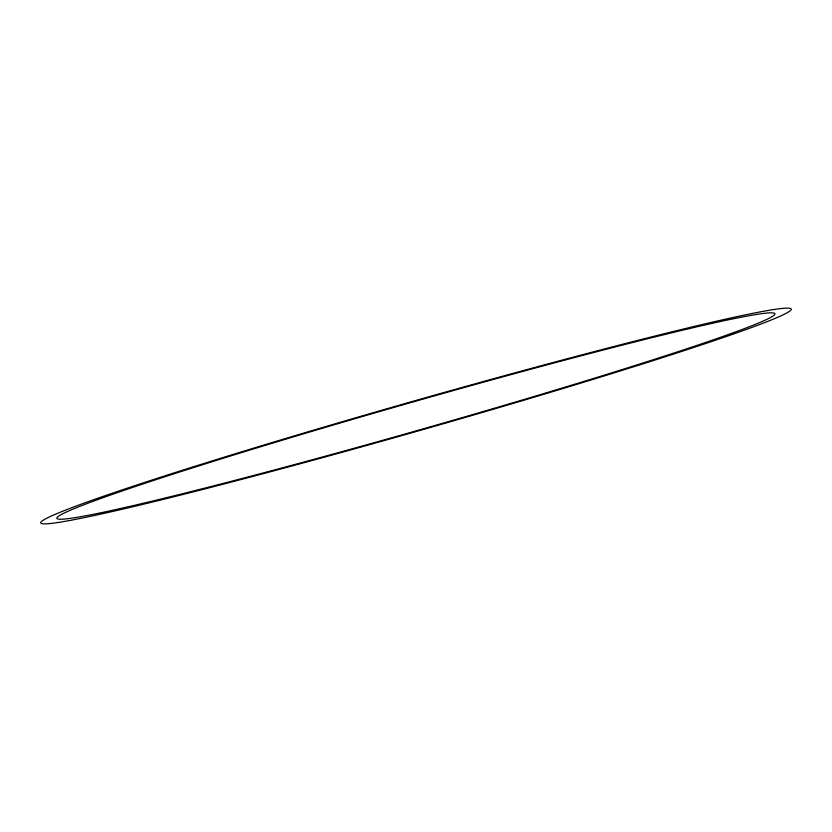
<?xml version="1.0" encoding="UTF-8"?>
<svg xmlns="http://www.w3.org/2000/svg" width="832" height="832" viewBox="0 0 832 832"><rect width="100%" height="100%" fill="white"/><g stroke="black" fill="none" stroke-linecap="round" stroke-linejoin="round"><path stroke-width="1.25" d="M206.274 488.561A390.208 14.976 -15.9 0 0 790.4 310.596A390.208 14.976 -15.9 0 0 251.326 448.843A390.208 14.976 -15.9 0 0 206.274 488.561M215.426 485.399A373.183 14.321 -15.9 0 0 774.072 315.193A373.183 14.321 -15.9 0 0 258.502 447.408A373.183 14.321 -15.9 0 0 215.426 485.399"/></g></svg>
